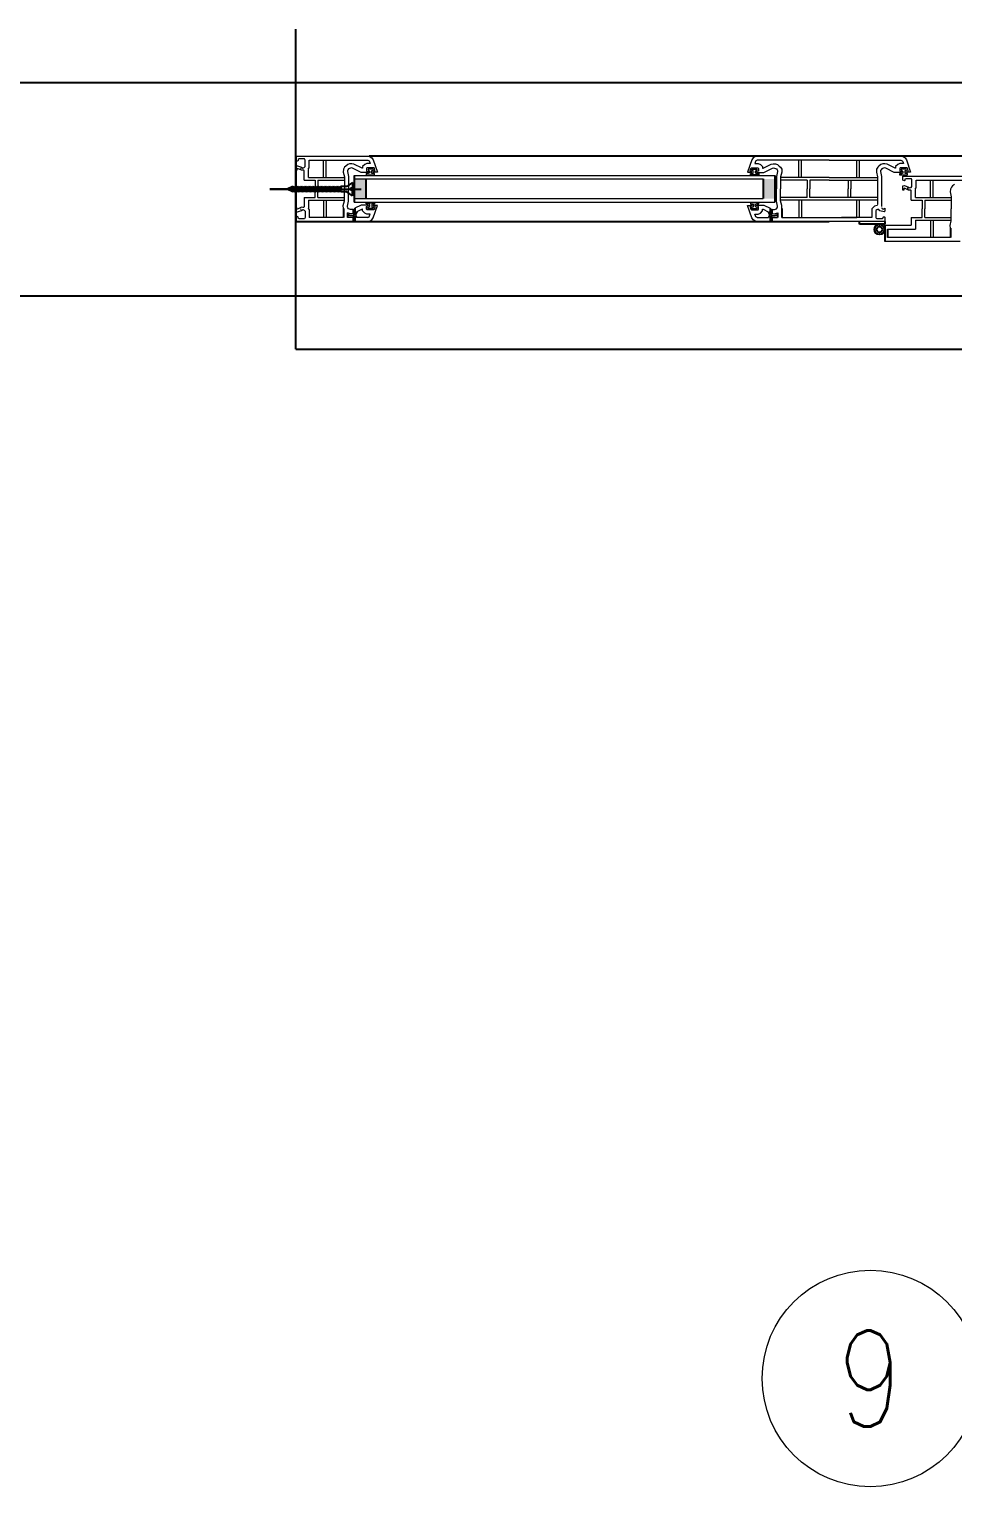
# Model space of a CAD drawing. Header units: metres. Extents: x -355 to 973, y -73 to 238.
# Drawn here: x -273.437 to -272.57, y 113.568 to 114.936 of the extents above; entities that cross this region are included whole.
import ezdxf

# ---------------------------------------------------------------- set-up
doc = ezdxf.new("R2010")
doc.units = ezdxf.units.M
doc.header["$LTSCALE"] = 3
doc.header["$MEASUREMENT"] = 0
for name, pattern in [('1', [30, 6, 6, 6, 6, 6]), ('ACAD_ISO02W100', [15, 12, -3]), ('DASHED2', [0.375, 0.25, -0.125])]:
    doc.linetypes.add(name, pattern=pattern)
for name, color, linetype in [('01B', 10, 'Continuous'), ('4', 4, 'ACAD_ISO02W100'), ('5', 2, 'Continuous')]:
    doc.layers.add(name, color=color, linetype=linetype)
for name, color, linetype, lineweight in [('05', 21, 'Continuous', 5), ('15', 63, 'DASHED2', 15), ('alaem', 230, 'Continuous', 5)]:
    doc.layers.add(name, color=color, linetype=linetype, lineweight=lineweight)
doc.styles.add('Axe', font='romans.shx', dxfattribs={"width": 0.8, "height": 0.26})
doc.styles.get("Standard").update_dxf_attribs({"font": 'arial.ttf'})
doc.dimstyles.new('ahmad', dxfattribs={"dimtxt": 0.2, "dimasz": 0.1375, "dimexe": 0, "dimexo": 0.0625, "dimgap": 0.09, "dimtad": 0, "dimzin": 0, "dimdsep": 46, "dimtxsty": 'Standard', "dimblk": 'OBLIQUE', "dimcen": 0.09, "dimclrd": 245, "dimclrt": 61, "dimadec": 0, "dimazin": 0, "dimtfac": 1, "dimtofl": 0, "dimtmove": 0, "dimatfit": 3, "dimldrblk": 'OBLIQUE', "dimfxl": 0, "dimfxlon": 1, "dimtolj": 1, "dimtzin": 0, "dimlwd": 13, "dimarcsym": 0})

# ---------------------------------------------------------------- blocks, each defined once
blk = doc.blocks.new('_Oblique')
at = {"color": 0, "linetype": 'ByBlock', "lineweight": -2}
blk.add_line((-0.5, -0.5), (0.5, 0.5), dxfattribs=at)
blk = doc.blocks.new('*D590')
at = {"color": 245, "lineweight": 13, "transparency": 16777216}
for p, q in [((-283.9719, 115.9914), (-277.9515, 115.9914)), ((-271.0947, 115.9914), (-277.1151, 115.9914))]:
    blk.add_line(p, q, dxfattribs=at)
at = {"layer": 'Defpoints', "color": 0, "transparency": 16777216}
for p in [(-271.0947, 115.9914), (-283.9719, 114.8861), (-271.0947, 114.8861)]:
    blk.add_point(p, dxfattribs=at)
at = {"color": 245, "lineweight": 13, "transparency": 16777216, "xscale": 0.1375, "yscale": 0.1375, "zscale": 0.1375, "rotation": 180}
blk.add_blockref('_Oblique', (-283.9719, 115.9914), dxfattribs=at)
at = {"color": 245, "lineweight": 13, "transparency": 16777216, "xscale": 0.1375, "yscale": 0.1375, "zscale": 0.1375}
blk.add_blockref('_Oblique', (-271.0947, 115.9914), dxfattribs=at)
at = {"color": 61, "transparency": 16777216, "insert": (-277.5333, 115.9914), "char_height": 0.2, "attachment_point": 5}
blk.add_mtext('\\A1;12.88', dxfattribs=at)
blk = doc.blocks.new('DSSSS')
at = {"layer": '05'}
for p, q in [((152.7604, -221.3864), (152.7604, -221.3872)), ((152.7604, -221.3872), (152.7664, -221.3872)), ((152.7664, -221.3872), (152.7664, -221.3863))]:
    blk.add_line(p, q, dxfattribs=at)
blk.add_lwpolyline([(152.7664, -221.3863), (152.7646, -221.3863), (152.7646, -221.384), (152.7657, -221.384), (152.7654, -221.383), (152.7617, -221.383), (152.7617, -221.3838), (152.7623, -221.3841), (152.763, -221.3847), (152.763, -221.3859), (152.7619, -221.3864), (152.7604, -221.3864)], dxfattribs=at)
blk = doc.blocks.new('ddd')
at = {"layer": '01B'}
for points in [[(1655.8293, 1003.8705), (1655.8184, 1003.8705), (1655.8184, 1003.889), (1655.8293, 1003.889)], [(1656.2018, 1003.8705), (1656.2127, 1003.8705), (1656.2127, 1003.889), (1656.2018, 1003.889)]]:
    blk.add_hatch(color=143, dxfattribs=at).paths.add_polyline_path(points)
at = {"layer": '01B', "color": 32}
blk.add_line((1655.7637, 1003.7293), (1655.7637, 1004.0293), dxfattribs=at)
at = {"layer": '01B', "color": 143}
for p, q in [((1655.7637, 1003.9104), (1655.7637, 1003.8491)), ((1657.1951, 1003.9104), (1655.8322, 1003.9104)), ((1655.8168, 1003.8855), (1655.8114, 1003.8819)), ((1655.8168, 1003.8855), (1655.8168, 1003.8803)), ((1655.8184, 1003.8923), (1655.8184, 1003.8672)), ((1655.8293, 1003.889), (1655.8293, 1003.8705)), ((1656.2018, 1003.889), (1656.2018, 1003.8705)), ((1656.2127, 1003.8923), (1656.2127, 1003.8672)), ((1655.7802, 1003.8793), (1655.7393, 1003.8793)), ((1655.7393, 1003.8793), (1655.8247, 1003.8793)), ((1655.7608, 1003.8819), (1655.7555, 1003.8793)), ((1655.7608, 1003.8768), (1655.7555, 1003.8793)), ((1655.7608, 1003.8819), (1655.7587, 1003.8793)), ((1655.7608, 1003.8768), (1655.7587, 1003.8793)), ((1655.7621, 1003.8819), (1655.76, 1003.8793)), ((1655.7621, 1003.8768), (1655.76, 1003.8793)), ((1655.7608, 1003.8819), (1655.7616, 1003.8813)), ((1655.7608, 1003.8768), (1655.7616, 1003.8774)), ((1655.7633, 1003.8819), (1655.7612, 1003.8793)), ((1655.7633, 1003.8768), (1655.7612, 1003.8793)), ((1655.7621, 1003.8819), (1655.7628, 1003.8813)), ((1655.7621, 1003.8768), (1655.7628, 1003.8774)), ((1655.7646, 1003.8819), (1655.7624, 1003.8793)), ((1655.7646, 1003.8768), (1655.7624, 1003.8793)), ((1655.7633, 1003.8819), (1655.7641, 1003.8813)), ((1655.7633, 1003.8768), (1655.7641, 1003.8774)), ((1655.7658, 1003.8819), (1655.7637, 1003.8793)), ((1655.7658, 1003.8768), (1655.7637, 1003.8793)), ((1655.7646, 1003.8819), (1655.7653, 1003.8813)), ((1655.7646, 1003.8768), (1655.7653, 1003.8774)), ((1655.7671, 1003.8819), (1655.7649, 1003.8793)), ((1655.7671, 1003.8768), (1655.7649, 1003.8793)), ((1655.7658, 1003.8819), (1655.7666, 1003.8813)), ((1655.7658, 1003.8768), (1655.7666, 1003.8774)), ((1655.7683, 1003.8819), (1655.7662, 1003.8793)), ((1655.7683, 1003.8768), (1655.7662, 1003.8793)), ((1655.7671, 1003.8819), (1655.7678, 1003.8813)), ((1655.7671, 1003.8768), (1655.7678, 1003.8774)), ((1655.7696, 1003.8819), (1655.7674, 1003.8793)), ((1655.7696, 1003.8768), (1655.7674, 1003.8793)), ((1655.7683, 1003.8819), (1655.769, 1003.8813)), ((1655.7683, 1003.8768), (1655.769, 1003.8774)), ((1655.7708, 1003.8819), (1655.7687, 1003.8793)), ((1655.7708, 1003.8768), (1655.7687, 1003.8793)), ((1655.7696, 1003.8819), (1655.7703, 1003.8813)), ((1655.7696, 1003.8768), (1655.7703, 1003.8774)), ((1655.7721, 1003.8819), (1655.7699, 1003.8793)), ((1655.7721, 1003.8768), (1655.7699, 1003.8793)), ((1655.7708, 1003.8819), (1655.7715, 1003.8813)), ((1655.7708, 1003.8768), (1655.7715, 1003.8774)), ((1655.7733, 1003.8819), (1655.7712, 1003.8793)), ((1655.7733, 1003.8768), (1655.7712, 1003.8793)), ((1655.7721, 1003.8819), (1655.7728, 1003.8813)), ((1655.7721, 1003.8768), (1655.7728, 1003.8774)), ((1655.7745, 1003.8819), (1655.7724, 1003.8793)), ((1655.7745, 1003.8768), (1655.7724, 1003.8793)), ((1655.7733, 1003.8819), (1655.774, 1003.8813)), ((1655.7733, 1003.8768), (1655.774, 1003.8774)), ((1655.7758, 1003.8819), (1655.7737, 1003.8793)), ((1655.7758, 1003.8768), (1655.7737, 1003.8793)), ((1655.7745, 1003.8819), (1655.7753, 1003.8813)), ((1655.7745, 1003.8768), (1655.7753, 1003.8774)), ((1655.777, 1003.8819), (1655.7749, 1003.8793)), ((1655.777, 1003.8768), (1655.7749, 1003.8793)), ((1655.7758, 1003.8819), (1655.7765, 1003.8813)), ((1655.7758, 1003.8768), (1655.7765, 1003.8774)), ((1655.7783, 1003.8819), (1655.7762, 1003.8793)), ((1655.7783, 1003.8768), (1655.7762, 1003.8793)), ((1655.777, 1003.8819), (1655.7778, 1003.8813)), ((1655.777, 1003.8768), (1655.7778, 1003.8774)), ((1655.7795, 1003.8819), (1655.7774, 1003.8793)), ((1655.7795, 1003.8768), (1655.7774, 1003.8793)), ((1655.7783, 1003.8819), (1655.779, 1003.8813)), ((1655.7783, 1003.8768), (1655.779, 1003.8774)), ((1655.7808, 1003.8819), (1655.7786, 1003.8793)), ((1655.7808, 1003.8768), (1655.7786, 1003.8793)), ((1655.7795, 1003.8819), (1655.7803, 1003.8813)), ((1655.7795, 1003.8768), (1655.7803, 1003.8774)), ((1655.782, 1003.8819), (1655.7799, 1003.8793)), ((1655.782, 1003.8768), (1655.7799, 1003.8793)), ((1655.7808, 1003.8819), (1655.7815, 1003.8813)), ((1655.7808, 1003.8768), (1655.7815, 1003.8774)), ((1655.7833, 1003.8819), (1655.7811, 1003.8793)), ((1655.7833, 1003.8768), (1655.7811, 1003.8793)), ((1655.782, 1003.8819), (1655.7827, 1003.8813)), ((1655.782, 1003.8768), (1655.7827, 1003.8774)), ((1655.7845, 1003.8819), (1655.7824, 1003.8793)), ((1655.7845, 1003.8768), (1655.7824, 1003.8793)), ((1655.7833, 1003.8819), (1655.784, 1003.8813)), ((1655.7833, 1003.8768), (1655.784, 1003.8774)), ((1655.7858, 1003.8819), (1655.7836, 1003.8793)), ((1655.7858, 1003.8768), (1655.7836, 1003.8793)), ((1655.7845, 1003.8819), (1655.7852, 1003.8813)), ((1655.7845, 1003.8768), (1655.7852, 1003.8774)), ((1655.787, 1003.8819), (1655.7849, 1003.8793)), ((1655.787, 1003.8768), (1655.7849, 1003.8793)), ((1655.7858, 1003.8819), (1655.7865, 1003.8813)), ((1655.7858, 1003.8768), (1655.7865, 1003.8774)), ((1655.7882, 1003.8819), (1655.7861, 1003.8793)), ((1655.7882, 1003.8768), (1655.7861, 1003.8793)), ((1655.787, 1003.8819), (1655.7877, 1003.8813)), ((1655.787, 1003.8768), (1655.7877, 1003.8774)), ((1655.7895, 1003.8819), (1655.7874, 1003.8793)), ((1655.7895, 1003.8768), (1655.7874, 1003.8793)), ((1655.7882, 1003.8819), (1655.789, 1003.8813)), ((1655.7882, 1003.8768), (1655.789, 1003.8774)), ((1655.7907, 1003.8819), (1655.7886, 1003.8793)), ((1655.7907, 1003.8768), (1655.7886, 1003.8793)), ((1655.7895, 1003.8819), (1655.7902, 1003.8813)), ((1655.7895, 1003.8768), (1655.7902, 1003.8774)), ((1655.792, 1003.8819), (1655.7899, 1003.8793)), ((1655.792, 1003.8768), (1655.7899, 1003.8793)), ((1655.7907, 1003.8819), (1655.7915, 1003.8813)), ((1655.7907, 1003.8768), (1655.7915, 1003.8774)), ((1655.7932, 1003.8819), (1655.7911, 1003.8793)), ((1655.7932, 1003.8768), (1655.7911, 1003.8793)), ((1655.792, 1003.8819), (1655.7927, 1003.8813)), ((1655.792, 1003.8768), (1655.7927, 1003.8774)), ((1655.7945, 1003.8819), (1655.7923, 1003.8793)), ((1655.7945, 1003.8768), (1655.7923, 1003.8793)), ((1655.7932, 1003.8819), (1655.794, 1003.8813)), ((1655.7932, 1003.8768), (1655.794, 1003.8774)), ((1655.7957, 1003.8819), (1655.7936, 1003.8793)), ((1655.7957, 1003.8768), (1655.7936, 1003.8793)), ((1655.7945, 1003.8819), (1655.7952, 1003.8813)), ((1655.7945, 1003.8768), (1655.7952, 1003.8774)), ((1655.797, 1003.8819), (1655.7948, 1003.8793)), ((1655.797, 1003.8768), (1655.7948, 1003.8793)), ((1655.7957, 1003.8819), (1655.7965, 1003.8813)), ((1655.7957, 1003.8768), (1655.7965, 1003.8774)), ((1655.7982, 1003.8819), (1655.7961, 1003.8793)), ((1655.7982, 1003.8768), (1655.7961, 1003.8793)), ((1655.797, 1003.8819), (1655.7977, 1003.8813)), ((1655.797, 1003.8768), (1655.7977, 1003.8774)), ((1655.7995, 1003.8819), (1655.7973, 1003.8793)), ((1655.7995, 1003.8768), (1655.7973, 1003.8793)), ((1655.7982, 1003.8819), (1655.7989, 1003.8813)), ((1655.7982, 1003.8768), (1655.7989, 1003.8774)), ((1655.8007, 1003.8819), (1655.7986, 1003.8793)), ((1655.8007, 1003.8768), (1655.7986, 1003.8793)), ((1655.7995, 1003.8819), (1655.8002, 1003.8813)), ((1655.7995, 1003.8768), (1655.8002, 1003.8774)), ((1655.8019, 1003.8819), (1655.7998, 1003.8793)), ((1655.8019, 1003.8768), (1655.7998, 1003.8793)), ((1655.8007, 1003.8819), (1655.8014, 1003.8813)), ((1655.8007, 1003.8768), (1655.8014, 1003.8774)), ((1655.8032, 1003.8819), (1655.8011, 1003.8793)), ((1655.8032, 1003.8768), (1655.8011, 1003.8793)), ((1655.8019, 1003.8819), (1655.8027, 1003.8813)), ((1655.8019, 1003.8768), (1655.8027, 1003.8774)), ((1655.8044, 1003.8819), (1655.8023, 1003.8793)), ((1655.8044, 1003.8768), (1655.8023, 1003.8793)), ((1655.8032, 1003.8819), (1655.8039, 1003.8813)), ((1655.8032, 1003.8768), (1655.8039, 1003.8774)), ((1655.8057, 1003.8819), (1655.8036, 1003.8793)), ((1655.8057, 1003.8768), (1655.8036, 1003.8793)), ((1655.8044, 1003.8819), (1655.8052, 1003.8813)), ((1655.8044, 1003.8768), (1655.8052, 1003.8774)), ((1655.8114, 1003.8819), (1655.8057, 1003.8819)), ((1655.8057, 1003.8819), (1655.8057, 1003.8793)), ((1655.8057, 1003.8768), (1655.8057, 1003.8793)), ((1655.8114, 1003.8768), (1655.8057, 1003.8768)), ((1655.8168, 1003.8732), (1655.8114, 1003.8768)), ((1655.8168, 1003.8803), (1655.8147, 1003.8803)), ((1655.8147, 1003.8803), (1655.8147, 1003.8793)), ((1655.8147, 1003.8784), (1655.8147, 1003.8793)), ((1655.8168, 1003.8784), (1655.8147, 1003.8784)), ((1655.8168, 1003.8732), (1655.8168, 1003.8784)), ((1655.8082, 1003.8614), (1655.8082, 1003.8529)), ((1655.8174, 1003.8607), (1655.8174, 1003.8566)), ((1655.8189, 1003.8572), (1655.8178, 1003.8551)), ((1655.8189, 1003.8615), (1655.8189, 1003.8572)), ((1655.8209, 1003.8581), (1655.8193, 1003.8551)), ((1656.2065, 1003.8581), (1656.2081, 1003.8551)), ((1656.2084, 1003.8615), (1656.2084, 1003.8572)), ((1656.2084, 1003.8572), (1656.2095, 1003.8551)), ((1656.2099, 1003.8607), (1656.2099, 1003.8566)), ((1656.2192, 1003.8614), (1656.2192, 1003.8529)), ((1655.7637, 1003.8491), (1656.2637, 1003.8491)), ((1655.8119, 1003.8571), (1655.8119, 1003.8529)), ((1655.8123, 1003.8555), (1655.8122, 1003.8549)), ((1655.8174, 1003.8529), (1655.8174, 1003.8491)), ((1655.8181, 1003.8545), (1655.8189, 1003.8529)), ((1655.8189, 1003.8529), (1655.8189, 1003.8491)), ((1655.8193, 1003.8551), (1655.8204, 1003.8529)), ((1656.2081, 1003.8551), (1656.207, 1003.8529)), ((1656.2092, 1003.8545), (1656.2084, 1003.8529)), ((1656.2084, 1003.8529), (1656.2084, 1003.8491)), ((1656.2099, 1003.8529), (1656.2099, 1003.8491)), ((1656.215, 1003.8555), (1656.2152, 1003.8549)), ((1656.2154, 1003.8571), (1656.2154, 1003.8529)), ((1656.2921, 1003.8467), (1656.2921, 1003.8491)), ((1656.3159, 1003.8467), (1656.2921, 1003.8467)), ((1656.3159, 1003.8491), (1656.3159, 1003.8467)), ((1656.3159, 1003.8456), (1656.3159, 1003.8304)), ((1656.3185, 1003.8418), (1656.3185, 1003.8342)), ((1656.3774, 1003.8427), (1656.3774, 1003.8342))]:
    blk.add_line(p, q, dxfattribs=at)
for radius in [0.00477, 0.00274]:
    blk.add_circle((1656.3109, 1003.8416), radius, dxfattribs=at)
at = {"layer": '05', "color": 143}
for p, q in [((1655.7637, 1003.9064), (1655.7637, 1003.9104)), ((1655.7651, 1003.9057), (1655.7637, 1003.9064)), ((1655.7637, 1003.9013), (1655.7651, 1003.9014)), ((1655.7637, 1003.8972), (1655.7637, 1003.9013)), ((1655.7647, 1003.8984), (1655.7646, 1003.8971)), ((1655.7652, 1003.8989), (1655.7647, 1003.8984)), ((1655.7656, 1003.9063), (1655.7651, 1003.9057)), ((1655.7651, 1003.9014), (1655.7689, 1003.8999)), ((1655.7689, 1003.8971), (1655.7652, 1003.8989)), ((1655.7667, 1003.9078), (1655.7656, 1003.9073)), ((1655.7656, 1003.9073), (1655.7656, 1003.9063)), ((1655.771, 1003.9078), (1655.7667, 1003.9078)), ((1655.7687, 1003.8985), (1655.7678, 1003.899)), ((1655.7678, 1003.899), (1655.7683, 1003.8988)), ((1655.7683, 1003.8988), (1655.7687, 1003.8985)), ((1655.7689, 1003.8999), (1655.7702, 1003.8991)), ((1655.7702, 1003.8991), (1655.7715, 1003.8997)), ((1655.7716, 1003.9077), (1655.771, 1003.9078)), ((1655.7715, 1003.8997), (1655.7722, 1003.9006)), ((1655.7722, 1003.9067), (1655.7716, 1003.9077)), ((1655.7722, 1003.9006), (1655.7722, 1003.9067)), ((1655.7752, 1003.8982), (1655.776, 1003.8993)), ((1655.776, 1003.8993), (1655.776, 1003.9066)), ((1655.776, 1003.9066), (1655.8311, 1003.9066)), ((1655.7896, 1003.8904), (1655.7896, 1003.9066)), ((1655.7921, 1003.8904), (1655.7921, 1003.9066)), ((1655.8093, 1003.8999), (1655.8082, 1003.898)), ((1655.8103, 1003.9011), (1655.8093, 1003.8999)), ((1655.8122, 1003.9024), (1655.8103, 1003.9011)), ((1655.814, 1003.903), (1655.8122, 1003.9024)), ((1655.816, 1003.9031), (1655.814, 1003.903)), ((1655.818, 1003.9027), (1655.816, 1003.9031)), ((1655.8257, 1003.899), (1655.818, 1003.9027)), ((1655.8261, 1003.899), (1655.8257, 1003.899)), ((1655.8282, 1003.9026), (1655.8261, 1003.9005)), ((1655.8261, 1003.9005), (1655.8261, 1003.899)), ((1655.8301, 1003.9033), (1655.8282, 1003.9026)), ((1655.8334, 1003.9033), (1655.8301, 1003.9033)), ((1655.8311, 1003.9066), (1655.8323, 1003.9058)), ((1655.8323, 1003.9058), (1655.8328, 1003.9052)), ((1655.8328, 1003.9052), (1655.8334, 1003.9033)), ((1656.1945, 1003.9052), (1656.1939, 1003.9033)), ((1656.1939, 1003.9033), (1656.1973, 1003.9033)), ((1656.195, 1003.9058), (1656.1945, 1003.9052)), ((1656.1962, 1003.9066), (1656.195, 1003.9058)), ((1656.2637, 1003.9066), (1656.1962, 1003.9066)), ((1656.1973, 1003.9033), (1656.1992, 1003.9026)), ((1656.1992, 1003.9026), (1656.2012, 1003.9005)), ((1656.2012, 1003.9005), (1656.2012, 1003.899)), ((1656.2012, 1003.899), (1656.2017, 1003.899)), ((1656.2017, 1003.899), (1656.2093, 1003.9027)), ((1656.2093, 1003.9027), (1656.2113, 1003.9031)), ((1656.2113, 1003.9031), (1656.2133, 1003.903)), ((1656.2133, 1003.903), (1656.2152, 1003.9024)), ((1656.2152, 1003.9024), (1656.217, 1003.9011)), ((1656.217, 1003.9011), (1656.218, 1003.8999)), ((1656.218, 1003.8999), (1656.2192, 1003.898)), ((1656.2352, 1003.8904), (1656.2352, 1003.9066)), ((1656.2377, 1003.8904), (1656.2377, 1003.9066)), ((1656.2637, 1003.9104), (1656.3322, 1003.9104)), ((1656.2637, 1003.9066), (1656.3311, 1003.9066)), ((1656.2896, 1003.8904), (1656.2896, 1003.9066)), ((1656.2921, 1003.8904), (1656.2921, 1003.9066)), ((1656.3093, 1003.8999), (1656.3082, 1003.898)), ((1656.3103, 1003.9011), (1656.3093, 1003.8999)), ((1656.3122, 1003.9024), (1656.3103, 1003.9011)), ((1656.314, 1003.903), (1656.3122, 1003.9024)), ((1656.313, 1003.8983), (1656.3124, 1003.8976)), ((1656.3138, 1003.8989), (1656.313, 1003.8983)), ((1656.3147, 1003.8992), (1656.3138, 1003.8989)), ((1656.316, 1003.9031), (1656.314, 1003.903)), ((1656.3157, 1003.8993), (1656.3147, 1003.8992)), ((1656.3168, 1003.899), (1656.3157, 1003.8993)), ((1656.318, 1003.9027), (1656.316, 1003.9031)), ((1656.3248, 1003.8951), (1656.3168, 1003.899)), ((1656.3257, 1003.899), (1656.318, 1003.9027)), ((1656.3261, 1003.899), (1656.3257, 1003.899)), ((1656.3282, 1003.9026), (1656.3261, 1003.9005)), ((1656.3261, 1003.9005), (1656.3261, 1003.899)), ((1656.3301, 1003.9033), (1656.3282, 1003.9026)), ((1656.3303, 1003.8993), (1656.3299, 1003.8989)), ((1656.3299, 1003.8989), (1656.3299, 1003.8964)), ((1656.3334, 1003.9033), (1656.3301, 1003.9033)), ((1656.3308, 1003.8995), (1656.3303, 1003.8993)), ((1656.3365, 1003.8995), (1656.3308, 1003.8995)), ((1656.3311, 1003.9066), (1656.3323, 1003.9058)), ((1656.3322, 1003.9104), (1656.3349, 1003.9087)), ((1656.3323, 1003.9058), (1656.3328, 1003.9052)), ((1656.3328, 1003.9052), (1656.3334, 1003.9033)), ((1656.3349, 1003.9087), (1656.3362, 1003.907)), ((1656.3362, 1003.907), (1656.3401, 1003.8953)), ((1656.3369, 1003.8993), (1656.3365, 1003.8995)), ((1656.3372, 1003.8989), (1656.3369, 1003.8993)), ((1656.3378, 1003.8966), (1656.3372, 1003.8989)), ((1655.764, 1003.897), (1655.7637, 1003.8972)), ((1655.7646, 1003.8971), (1655.764, 1003.897)), ((1655.7701, 1003.8971), (1655.7689, 1003.8971)), ((1655.7712, 1003.8971), (1655.7701, 1003.8971)), ((1655.7715, 1003.8967), (1655.7712, 1003.8971)), ((1655.7715, 1003.8878), (1655.7715, 1003.8967)), ((1655.7715, 1003.8878), (1655.7817, 1003.8878)), ((1655.7754, 1003.8979), (1655.7752, 1003.8982)), ((1655.7754, 1003.8904), (1655.7754, 1003.8979)), ((1655.7754, 1003.8904), (1655.8091, 1003.8904)), ((1655.7817, 1003.8878), (1655.7817, 1003.8797)), ((1655.7842, 1003.8878), (1655.8091, 1003.8878)), ((1655.7842, 1003.8878), (1655.7842, 1003.8797)), ((1655.8082, 1003.898), (1655.8081, 1003.8954)), ((1655.8081, 1003.8954), (1655.8091, 1003.891)), ((1655.8091, 1003.891), (1655.8091, 1003.8841)), ((1656.2192, 1003.8954), (1656.2182, 1003.891)), ((1656.2182, 1003.891), (1656.2182, 1003.8841)), ((1656.2637, 1003.8904), (1656.2182, 1003.8904)), ((1656.2431, 1003.8878), (1656.2182, 1003.8878)), ((1656.2192, 1003.898), (1656.2192, 1003.8954)), ((1656.2431, 1003.8878), (1656.2431, 1003.8797)), ((1656.2637, 1003.8878), (1656.2457, 1003.8878)), ((1656.2457, 1003.8878), (1656.2457, 1003.8797)), ((1656.2637, 1003.8904), (1656.3091, 1003.8904)), ((1656.2637, 1003.8878), (1656.3091, 1003.8878)), ((1656.2817, 1003.8878), (1656.2817, 1003.8797)), ((1656.2842, 1003.8878), (1656.2842, 1003.8797)), ((1656.3082, 1003.898), (1656.3081, 1003.8954)), ((1656.3081, 1003.8954), (1656.3091, 1003.891)), ((1656.3091, 1003.891), (1656.3091, 1003.8833)), ((1656.3124, 1003.8976), (1656.3119, 1003.8969)), ((1656.3119, 1003.8969), (1656.3119, 1003.8958)), ((1656.3119, 1003.8958), (1656.3129, 1003.8914)), ((1656.3129, 1003.8914), (1656.3129, 1003.8833)), ((1656.3312, 1003.8951), (1656.3248, 1003.8951)), ((1656.3296, 1003.8939), (1656.3296, 1003.8929)), ((1656.3296, 1003.8929), (1656.3373, 1003.8929)), ((1656.3299, 1003.8964), (1656.3313, 1003.8958)), ((1656.3316, 1003.8953), (1656.3312, 1003.8951)), ((1656.3313, 1003.8958), (1656.3316, 1003.8955)), ((1656.3316, 1003.8955), (1656.3316, 1003.8953)), ((1656.3362, 1003.8953), (1656.3362, 1003.8957)), ((1656.3362, 1003.8957), (1656.3369, 1003.8957)), ((1656.3401, 1003.8953), (1656.3362, 1003.8953)), ((1656.3369, 1003.8957), (1656.3375, 1003.8958)), ((1656.3373, 1003.8929), (1656.3373, 1003.894)), ((1656.3375, 1003.8958), (1656.3377, 1003.8962)), ((1656.3377, 1003.8962), (1656.3378, 1003.8966)), ((1656.3588, 1003.8717), (1656.3588, 1003.8879)), ((1656.3614, 1003.8717), (1656.3614, 1003.8879)), ((1655.7715, 1003.8716), (1655.7817, 1003.8716)), ((1655.7715, 1003.8716), (1655.7715, 1003.8628)), ((1655.7817, 1003.8716), (1655.7817, 1003.8797)), ((1655.7842, 1003.8716), (1655.7842, 1003.8797)), ((1655.7842, 1003.8716), (1655.8091, 1003.8716)), ((1655.8091, 1003.8841), (1655.8091, 1003.8797)), ((1655.8091, 1003.8754), (1655.8091, 1003.8797)), ((1655.8091, 1003.8685), (1655.8091, 1003.8754)), ((1655.8129, 1003.8754), (1655.8129, 1003.8797)), ((1655.8129, 1003.868), (1655.8129, 1003.8754)), ((1656.2144, 1003.8754), (1656.2144, 1003.8797)), ((1656.2144, 1003.868), (1656.2144, 1003.8754)), ((1656.2182, 1003.8841), (1656.2182, 1003.8797)), ((1656.2182, 1003.8754), (1656.2182, 1003.8797)), ((1656.2182, 1003.8685), (1656.2182, 1003.8754)), ((1656.2431, 1003.8716), (1656.2182, 1003.8716)), ((1656.2431, 1003.8716), (1656.2431, 1003.8797)), ((1656.2457, 1003.8716), (1656.2457, 1003.8797)), ((1656.3091, 1003.8716), (1656.2457, 1003.8716)), ((1656.2817, 1003.8716), (1656.2817, 1003.8797)), ((1656.2842, 1003.8716), (1656.2842, 1003.8797)), ((1656.3091, 1003.8833), (1656.3091, 1003.865)), ((1656.3129, 1003.8833), (1656.3129, 1003.8632)), ((1656.3446, 1003.8717), (1656.3783, 1003.8717)), ((1655.764, 1003.8625), (1655.7637, 1003.8623)), ((1655.7637, 1003.8623), (1655.7637, 1003.8581)), ((1655.7637, 1003.8581), (1655.7651, 1003.858)), ((1655.7646, 1003.8623), (1655.764, 1003.8625)), ((1655.7647, 1003.8611), (1655.7646, 1003.8623)), ((1655.7652, 1003.8606), (1655.7647, 1003.8611)), ((1655.7651, 1003.858), (1655.7689, 1003.8595)), ((1655.7689, 1003.8624), (1655.7652, 1003.8606)), ((1655.7687, 1003.8609), (1655.7678, 1003.8604)), ((1655.7678, 1003.8604), (1655.7683, 1003.8606)), ((1655.7683, 1003.8606), (1655.7687, 1003.8609)), ((1655.7701, 1003.8623), (1655.7689, 1003.8624)), ((1655.7689, 1003.8595), (1655.7702, 1003.8603)), ((1655.7712, 1003.8623), (1655.7701, 1003.8623)), ((1655.7702, 1003.8603), (1655.7715, 1003.8597)), ((1655.7715, 1003.8628), (1655.7712, 1003.8623)), ((1655.7715, 1003.8597), (1655.7722, 1003.8589)), ((1655.7722, 1003.8589), (1655.7722, 1003.8528)), ((1655.7754, 1003.8615), (1655.7752, 1003.8613)), ((1655.7752, 1003.8613), (1655.776, 1003.8601)), ((1655.7754, 1003.8691), (1655.8091, 1003.8691)), ((1655.7754, 1003.8691), (1655.7754, 1003.8615)), ((1655.776, 1003.8601), (1655.776, 1003.8529)), ((1655.7896, 1003.8691), (1655.7896, 1003.8529)), ((1655.7921, 1003.8691), (1655.7921, 1003.8529)), ((1655.8081, 1003.864), (1655.8091, 1003.8685)), ((1655.8082, 1003.8614), (1655.8081, 1003.864)), ((1655.8119, 1003.8636), (1655.8129, 1003.868)), ((1655.8119, 1003.8626), (1655.8119, 1003.8636)), ((1655.8124, 1003.8618), (1655.8119, 1003.8626)), ((1655.813, 1003.8611), (1655.8124, 1003.8618)), ((1655.8138, 1003.8605), (1655.813, 1003.8611)), ((1655.8147, 1003.8603), (1655.8138, 1003.8605)), ((1655.8157, 1003.8602), (1655.8147, 1003.8603)), ((1655.8168, 1003.8604), (1655.8157, 1003.8602)), ((1655.8174, 1003.8607), (1655.8168, 1003.8604)), ((1655.8248, 1003.8643), (1655.8189, 1003.8615)), ((1655.8257, 1003.8605), (1655.8209, 1003.8581)), ((1655.8312, 1003.8643), (1655.8248, 1003.8643)), ((1655.8261, 1003.8605), (1655.8257, 1003.8605)), ((1655.8261, 1003.859), (1655.8261, 1003.8605)), ((1655.8282, 1003.8568), (1655.8261, 1003.859)), ((1655.8296, 1003.8656), (1655.8296, 1003.8665)), ((1655.8296, 1003.8665), (1655.8373, 1003.8665)), ((1655.8299, 1003.863), (1655.8313, 1003.8637)), ((1655.8299, 1003.8605), (1655.8299, 1003.863)), ((1655.8303, 1003.8601), (1655.8299, 1003.8605)), ((1655.8308, 1003.8599), (1655.8303, 1003.8601)), ((1655.8365, 1003.8599), (1655.8308, 1003.8599)), ((1655.8316, 1003.8641), (1655.8312, 1003.8643)), ((1655.8313, 1003.8637), (1655.8316, 1003.8639)), ((1655.8316, 1003.8639), (1655.8316, 1003.8641)), ((1655.8362, 1003.8524), (1655.8401, 1003.8641)), ((1655.8401, 1003.8641), (1655.8362, 1003.8641)), ((1655.8362, 1003.8641), (1655.8362, 1003.8638)), ((1655.8362, 1003.8638), (1655.8369, 1003.8638)), ((1655.8369, 1003.8602), (1655.8365, 1003.8599)), ((1655.8369, 1003.8638), (1655.8375, 1003.8637)), ((1655.8372, 1003.8605), (1655.8369, 1003.8602)), ((1655.8378, 1003.8628), (1655.8372, 1003.8605)), ((1655.8373, 1003.8665), (1655.8373, 1003.8654)), ((1655.8375, 1003.8637), (1655.8377, 1003.8632)), ((1655.8377, 1003.8632), (1655.8378, 1003.8628)), ((1656.1911, 1003.8524), (1656.1872, 1003.8641)), ((1656.1872, 1003.8641), (1656.1911, 1003.8641)), ((1656.1896, 1003.8632), (1656.1895, 1003.8628)), ((1656.1895, 1003.8628), (1656.1902, 1003.8605)), ((1656.1899, 1003.8637), (1656.1896, 1003.8632)), ((1656.1904, 1003.8638), (1656.1899, 1003.8637)), ((1656.1977, 1003.8665), (1656.19, 1003.8665)), ((1656.19, 1003.8665), (1656.19, 1003.8654)), ((1656.1902, 1003.8605), (1656.1905, 1003.8602)), ((1656.1911, 1003.8638), (1656.1904, 1003.8638)), ((1656.1905, 1003.8602), (1656.1908, 1003.8599)), ((1656.1908, 1003.8599), (1656.1965, 1003.8599)), ((1656.1911, 1003.8641), (1656.1911, 1003.8638)), ((1656.1957, 1003.8641), (1656.1961, 1003.8643)), ((1656.1957, 1003.8639), (1656.1957, 1003.8641)), ((1656.196, 1003.8637), (1656.1957, 1003.8639)), ((1656.1974, 1003.863), (1656.196, 1003.8637)), ((1656.1961, 1003.8643), (1656.2025, 1003.8643)), ((1656.1965, 1003.8599), (1656.197, 1003.8601)), ((1656.197, 1003.8601), (1656.1974, 1003.8605)), ((1656.1974, 1003.8605), (1656.1974, 1003.863)), ((1656.1977, 1003.8656), (1656.1977, 1003.8665)), ((1656.1992, 1003.8568), (1656.2012, 1003.859)), ((1656.2012, 1003.859), (1656.2012, 1003.8605)), ((1656.2012, 1003.8605), (1656.2017, 1003.8605)), ((1656.2017, 1003.8605), (1656.2065, 1003.8581)), ((1656.2025, 1003.8643), (1656.2084, 1003.8615)), ((1656.2099, 1003.8607), (1656.2106, 1003.8604)), ((1656.2106, 1003.8604), (1656.2116, 1003.8602)), ((1656.2116, 1003.8602), (1656.2126, 1003.8603)), ((1656.2126, 1003.8603), (1656.2135, 1003.8605)), ((1656.2135, 1003.8605), (1656.2143, 1003.8611)), ((1656.2143, 1003.8611), (1656.2149, 1003.8618)), ((1656.2154, 1003.8636), (1656.2144, 1003.868)), ((1656.2149, 1003.8618), (1656.2154, 1003.8626)), ((1656.2154, 1003.8626), (1656.2154, 1003.8636)), ((1656.3091, 1003.8691), (1656.2182, 1003.8691)), ((1656.2192, 1003.864), (1656.2182, 1003.8685)), ((1656.2192, 1003.8614), (1656.2192, 1003.864)), ((1656.2352, 1003.8691), (1656.2352, 1003.8529)), ((1656.2377, 1003.8691), (1656.2377, 1003.8529)), ((1656.2896, 1003.8529), (1656.2896, 1003.8691)), ((1656.2921, 1003.8529), (1656.2921, 1003.8691)), ((1656.3064, 1003.8635), (1656.3038, 1003.8611)), ((1656.3038, 1003.8611), (1656.3038, 1003.8529)), ((1656.3087, 1003.8641), (1656.3064, 1003.8635)), ((1656.3083, 1003.86), (1656.3076, 1003.8594)), ((1656.3076, 1003.8594), (1656.3076, 1003.8528)), ((1656.3092, 1003.8603), (1656.3083, 1003.86)), ((1656.3091, 1003.8641), (1656.3087, 1003.8641)), ((1656.3102, 1003.8603), (1656.3092, 1003.8603)), ((1656.3114, 1003.859), (1656.3102, 1003.8603)), ((1656.3154, 1003.8583), (1656.3114, 1003.859)), ((1656.3129, 1003.8623), (1656.3132, 1003.8616)), ((1656.3132, 1003.8616), (1656.3139, 1003.8611)), ((1656.3139, 1003.8611), (1656.3146, 1003.8606)), ((1656.3146, 1003.8606), (1656.3154, 1003.8612)), ((1656.3154, 1003.8612), (1656.316, 1003.8616)), ((1656.316, 1003.8587), (1656.3154, 1003.8583)), ((1656.316, 1003.8616), (1656.316, 1003.8587)), ((1656.3408, 1003.8691), (1656.3509, 1003.8691)), ((1656.3509, 1003.8691), (1656.3509, 1003.861)), ((1656.3509, 1003.8529), (1656.3509, 1003.861)), ((1656.3534, 1003.8691), (1656.3783, 1003.8691)), ((1656.3534, 1003.8691), (1656.3534, 1003.861)), ((1656.3534, 1003.8529), (1656.3534, 1003.861)), ((1656.3783, 1003.8567), (1656.3783, 1003.861)), ((1655.7651, 1003.8537), (1655.7637, 1003.8531)), ((1655.7637, 1003.8531), (1655.7637, 1003.8491)), ((1655.8174, 1003.8491), (1655.7637, 1003.8491)), ((1655.7656, 1003.8532), (1655.7651, 1003.8537)), ((1655.7656, 1003.8521), (1655.7656, 1003.8532)), ((1655.7667, 1003.8516), (1655.7656, 1003.8521)), ((1655.771, 1003.8516), (1655.7667, 1003.8516)), ((1655.7716, 1003.8517), (1655.771, 1003.8516)), ((1655.7722, 1003.8528), (1655.7716, 1003.8517)), ((1655.8082, 1003.8529), (1655.776, 1003.8529)), ((1655.814, 1003.8565), (1655.8119, 1003.8571)), ((1655.8174, 1003.8529), (1655.8119, 1003.8529)), ((1655.8143, 1003.8543), (1655.8122, 1003.8549)), ((1655.8144, 1003.8549), (1655.8123, 1003.8555)), ((1655.816, 1003.8563), (1655.814, 1003.8565)), ((1655.8165, 1003.8541), (1655.8143, 1003.8543)), ((1655.8164, 1003.8547), (1655.8144, 1003.8549)), ((1655.8174, 1003.8566), (1655.816, 1003.8563)), ((1655.8178, 1003.8551), (1655.8164, 1003.8547)), ((1655.8181, 1003.8545), (1655.8165, 1003.8541)), ((1655.8322, 1003.8491), (1655.8189, 1003.8491)), ((1655.8311, 1003.8529), (1655.8204, 1003.8529)), ((1655.8301, 1003.8561), (1655.8282, 1003.8568)), ((1655.8334, 1003.8561), (1655.8301, 1003.8561)), ((1655.8311, 1003.8529), (1655.8323, 1003.8536)), ((1655.8322, 1003.8491), (1655.8349, 1003.8507)), ((1655.8323, 1003.8536), (1655.8328, 1003.8543)), ((1655.8328, 1003.8543), (1655.8334, 1003.8561)), ((1655.8349, 1003.8507), (1655.8362, 1003.8524)), ((1656.1924, 1003.8507), (1656.1911, 1003.8524)), ((1656.1951, 1003.8491), (1656.1924, 1003.8507)), ((1656.1945, 1003.8543), (1656.1939, 1003.8561)), ((1656.1939, 1003.8561), (1656.1973, 1003.8561)), ((1656.195, 1003.8536), (1656.1945, 1003.8543)), ((1656.1962, 1003.8529), (1656.195, 1003.8536)), ((1656.1951, 1003.8491), (1656.2084, 1003.8491)), ((1656.1962, 1003.8529), (1656.207, 1003.8529)), ((1656.1973, 1003.8561), (1656.1992, 1003.8568)), ((1656.2092, 1003.8545), (1656.2109, 1003.8541)), ((1656.2095, 1003.8551), (1656.2109, 1003.8547)), ((1656.2099, 1003.8566), (1656.2113, 1003.8563)), ((1656.2099, 1003.8529), (1656.2154, 1003.8529)), ((1656.2099, 1003.8491), (1656.2637, 1003.8491)), ((1656.2109, 1003.8547), (1656.2129, 1003.8549)), ((1656.2109, 1003.8541), (1656.213, 1003.8543)), ((1656.2113, 1003.8563), (1656.2133, 1003.8565)), ((1656.2129, 1003.8549), (1656.215, 1003.8555)), ((1656.213, 1003.8543), (1656.2152, 1003.8549)), ((1656.2133, 1003.8565), (1656.2154, 1003.8571)), ((1656.2192, 1003.8529), (1656.2896, 1003.8529)), ((1656.3159, 1003.8491), (1656.2637, 1003.8491)), ((1656.3038, 1003.8529), (1656.2754, 1003.8529)), ((1656.3076, 1003.8528), (1656.3079, 1003.8522)), ((1656.3079, 1003.8522), (1656.3083, 1003.8519)), ((1656.3083, 1003.8519), (1656.3138, 1003.8519)), ((1656.3138, 1003.8519), (1656.3142, 1003.8521)), ((1656.3142, 1003.8521), (1656.3144, 1003.8526)), ((1656.3144, 1003.8533), (1656.3147, 1003.8536)), ((1656.3144, 1003.8526), (1656.3144, 1003.8533)), ((1656.3147, 1003.8536), (1656.3157, 1003.8536)), ((1656.3157, 1003.8536), (1656.3159, 1003.8532)), ((1656.3159, 1003.8532), (1656.3159, 1003.8491)), ((1656.3159, 1003.8456), (1656.3408, 1003.8456)), ((1656.3408, 1003.8529), (1656.3408, 1003.8456)), ((1656.3408, 1003.8529), (1656.3509, 1003.8529)), ((1656.3446, 1003.8504), (1656.3446, 1003.8418)), ((1656.3446, 1003.8504), (1656.3783, 1003.8504)), ((1656.3534, 1003.8529), (1656.3783, 1003.8529)), ((1656.3588, 1003.8504), (1656.3588, 1003.8342)), ((1656.3614, 1003.8504), (1656.3614, 1003.8342)), ((1656.3773, 1003.8453), (1656.3783, 1003.8498)), ((1656.3774, 1003.8427), (1656.3773, 1003.8453)), ((1656.3783, 1003.8498), (1656.3783, 1003.8567)), ((1656.3866, 1003.8304), (1656.3159, 1003.8304)), ((1656.3185, 1003.8418), (1656.3446, 1003.8418)), ((1656.3774, 1003.8342), (1656.3185, 1003.8342))]:
    blk.add_line(p, q, dxfattribs=at)
at = {"layer": '05', "color": 107}
for p, q in [((1655.8184, 1003.8923), (1656.2127, 1003.8923)), ((1655.8184, 1003.889), (1656.2018, 1003.889)), ((1655.8184, 1003.8705), (1656.2018, 1003.8705)), ((1655.8184, 1003.8672), (1656.2127, 1003.8672))]:
    blk.add_line(p, q, dxfattribs=at)
at = {"layer": '05', "color": 143}
for points in [[(1655.7637, 1003.9104), (1655.8322, 1003.9104), (1655.8349, 1003.9087), (1655.8362, 1003.907), (1655.8401, 1003.8953), (1655.8362, 1003.8953), (1655.8362, 1003.8957), (1655.8369, 1003.8957), (1655.8375, 1003.8958), (1655.8377, 1003.8962), (1655.8378, 1003.8966), (1655.8372, 1003.8989), (1655.8369, 1003.8993), (1655.8365, 1003.8995), (1655.8308, 1003.8995), (1655.8303, 1003.8993), (1655.8299, 1003.8989), (1655.8299, 1003.8964), (1655.8313, 1003.8958), (1655.8316, 1003.8955), (1655.8316, 1003.8953), (1655.8312, 1003.8951), (1655.8248, 1003.8951), (1655.8168, 1003.899), (1655.8157, 1003.8993), (1655.8147, 1003.8992), (1655.8138, 1003.8989), (1655.813, 1003.8983), (1655.8124, 1003.8976), (1655.8119, 1003.8969), (1655.8119, 1003.8958), (1655.8129, 1003.8914), (1655.8129, 1003.8841), (1655.8129, 1003.8797)], [(1656.2637, 1003.9104), (1656.1951, 1003.9104), (1656.1924, 1003.9087), (1656.1911, 1003.907), (1656.1872, 1003.8953), (1656.1911, 1003.8953), (1656.1911, 1003.8957), (1656.1904, 1003.8957), (1656.1899, 1003.8958), (1656.1896, 1003.8962), (1656.1895, 1003.8966), (1656.1902, 1003.8989), (1656.1905, 1003.8993), (1656.1908, 1003.8995), (1656.1965, 1003.8995), (1656.197, 1003.8993), (1656.1974, 1003.8989), (1656.1974, 1003.8964), (1656.196, 1003.8958), (1656.1957, 1003.8955), (1656.1957, 1003.8953), (1656.1961, 1003.8951), (1656.2025, 1003.8951), (1656.2106, 1003.899), (1656.2116, 1003.8993), (1656.2126, 1003.8992), (1656.2135, 1003.8989), (1656.2143, 1003.8983), (1656.2149, 1003.8976), (1656.2154, 1003.8969), (1656.2154, 1003.8958), (1656.2144, 1003.8914), (1656.2144, 1003.8841), (1656.2144, 1003.8797)], [(1656.3373, 1003.894), (1656.3349, 1003.894), (1656.3349, 1003.8969), (1656.3364, 1003.8969), (1656.336, 1003.8982), (1656.3312, 1003.8982), (1656.3312, 1003.8972), (1656.332, 1003.8969), (1656.3329, 1003.8961), (1656.3329, 1003.8945), (1656.3315, 1003.8939), (1656.3296, 1003.8939)], [(1656.3329, 1003.8917), (1656.4015, 1003.8917)], [(1656.3408, 1003.8691), (1656.3408, 1003.878), (1656.3404, 1003.8784), (1656.3393, 1003.8784), (1656.3381, 1003.8784), (1656.3344, 1003.8802), (1656.3339, 1003.8797), (1656.3338, 1003.8785), (1656.3333, 1003.8783), (1656.3329, 1003.8785), (1656.3329, 1003.8826), (1656.3343, 1003.8828), (1656.3381, 1003.8813), (1656.3394, 1003.8805), (1656.3408, 1003.881), (1656.3414, 1003.8819), (1656.3414, 1003.888), (1656.3409, 1003.889), (1656.3403, 1003.8891), (1656.336, 1003.8891), (1656.3348, 1003.8887), (1656.3348, 1003.8876), (1656.3343, 1003.8871), (1656.3329, 1003.8877), (1656.3329, 1003.8917)], [(1656.3446, 1003.8717), (1656.3446, 1003.8792), (1656.3444, 1003.8795), (1656.3452, 1003.8806), (1656.3452, 1003.8879), (1656.4004, 1003.8879)], [(1656.3814, 1003.8837), (1656.3795, 1003.8825), (1656.3785, 1003.8812), (1656.3774, 1003.8794), (1656.3773, 1003.8768), (1656.3783, 1003.8723), (1656.3783, 1003.8654), (1656.3783, 1003.861)], [(1655.8373, 1003.8654), (1655.8349, 1003.8654), (1655.8349, 1003.8625), (1655.8364, 1003.8625), (1655.836, 1003.8612), (1655.8312, 1003.8612), (1655.8312, 1003.8622), (1655.832, 1003.8626), (1655.8329, 1003.8633), (1655.8329, 1003.8649), (1655.8315, 1003.8656), (1655.8296, 1003.8656)], [(1656.19, 1003.8654), (1656.1924, 1003.8654), (1656.1924, 1003.8625), (1656.1909, 1003.8625), (1656.1913, 1003.8612), (1656.1961, 1003.8612), (1656.1961, 1003.8622), (1656.1953, 1003.8626), (1656.1944, 1003.8633), (1656.1944, 1003.8649), (1656.1958, 1003.8656), (1656.1977, 1003.8656)]]:
    blk.add_lwpolyline(points, dxfattribs=at)
blk.add_lwpolyline([(1656.3376, 1003.8801), (1656.338, 1003.8799), (1656.337, 1003.8803)], close=True, dxfattribs=at)
at = {"layer": '15'}
for p, q in [((1657.2637, 1003.9793), (1655.7637, 1003.9793)), ((1655.7637, 1003.7793), (1657.2637, 1003.7793))]:
    blk.add_line(p, q, dxfattribs=at)
at = {"layer": '5', "color": 32}
blk.add_line((1655.7637, 1003.7293), (1657.2637, 1003.7293), dxfattribs=at)
at = {"layer": '01B', "color": 143, "yscale": 1.275494208194687, "zscale": 1.275494208194687}
for p, xscale in [((1460.9846, 1286.271), 1.275494208194687), ((1851.0427, 1286.271), -1.275494208194687)]:
    blk.add_blockref('DSSSS', p, dxfattribs=dict(at, xscale=xscale))

msp = doc.modelspace()

# ---------------------------------------------------------------- linework, layer by layer
at = {"layer": '05', "color": 0, "linetype": '1'}
for points in [[(-271.0949, 97.8861), (-271.0949, 114.8861), (-283.9719, 114.8861), (-283.9719, 97.8861)], [(-271.2949, 99.4361), (-271.2949, 114.6861), (-283.7719, 114.6861), (-283.7719, 102.3279)]]:
    msp.add_lwpolyline(points, dxfattribs=at)
at = {"layer": '4', "linetype": '1'}
for points in [[(-271.0949, 114.8861), (-271.0949, 109.6861), (-273.8949, 109.6861), (-273.8949, 114.8861)], [(-271.2947, 114.6861), (-271.2947, 109.8861), (-273.6947, 109.8861), (-273.6947, 114.6861)]]:
    msp.add_lwpolyline(points, close=True, dxfattribs=at)
at = {"layer": 'alaem'}
msp.add_circle((-272.6477, 113.6715), 0.1015, dxfattribs=at)

# ---------------------------------------------------------------- block references
at = {"layer": '05'}
msp.add_blockref('ddd', (-1928.9501, -889.0932), dxfattribs=at)

# ---------------------------------------------------------------- texts
at = {"layer": 'alaem', "insert": (-272.6477, 113.6715), "char_height": 0.0901, "width": 0.116435, "attachment_point": 5, "style": 'Axe'}
msp.add_mtext('9', dxfattribs=at)

# ---------------------------------------------------------------- dimensions: what is measured, and where the dimension line sits
dim = msp.add_linear_dim(base=(-271.0947, 115.9914), p1=(-283.9719, 114.8861), p2=(-271.0947, 114.8861), dimstyle='ahmad')
dim.commit()
dim.dimension.update_dxf_attribs({"geometry": '*D590', "text_midpoint": (-277.5333, 115.9914)})

doc.saveas('drawing.dxf')
